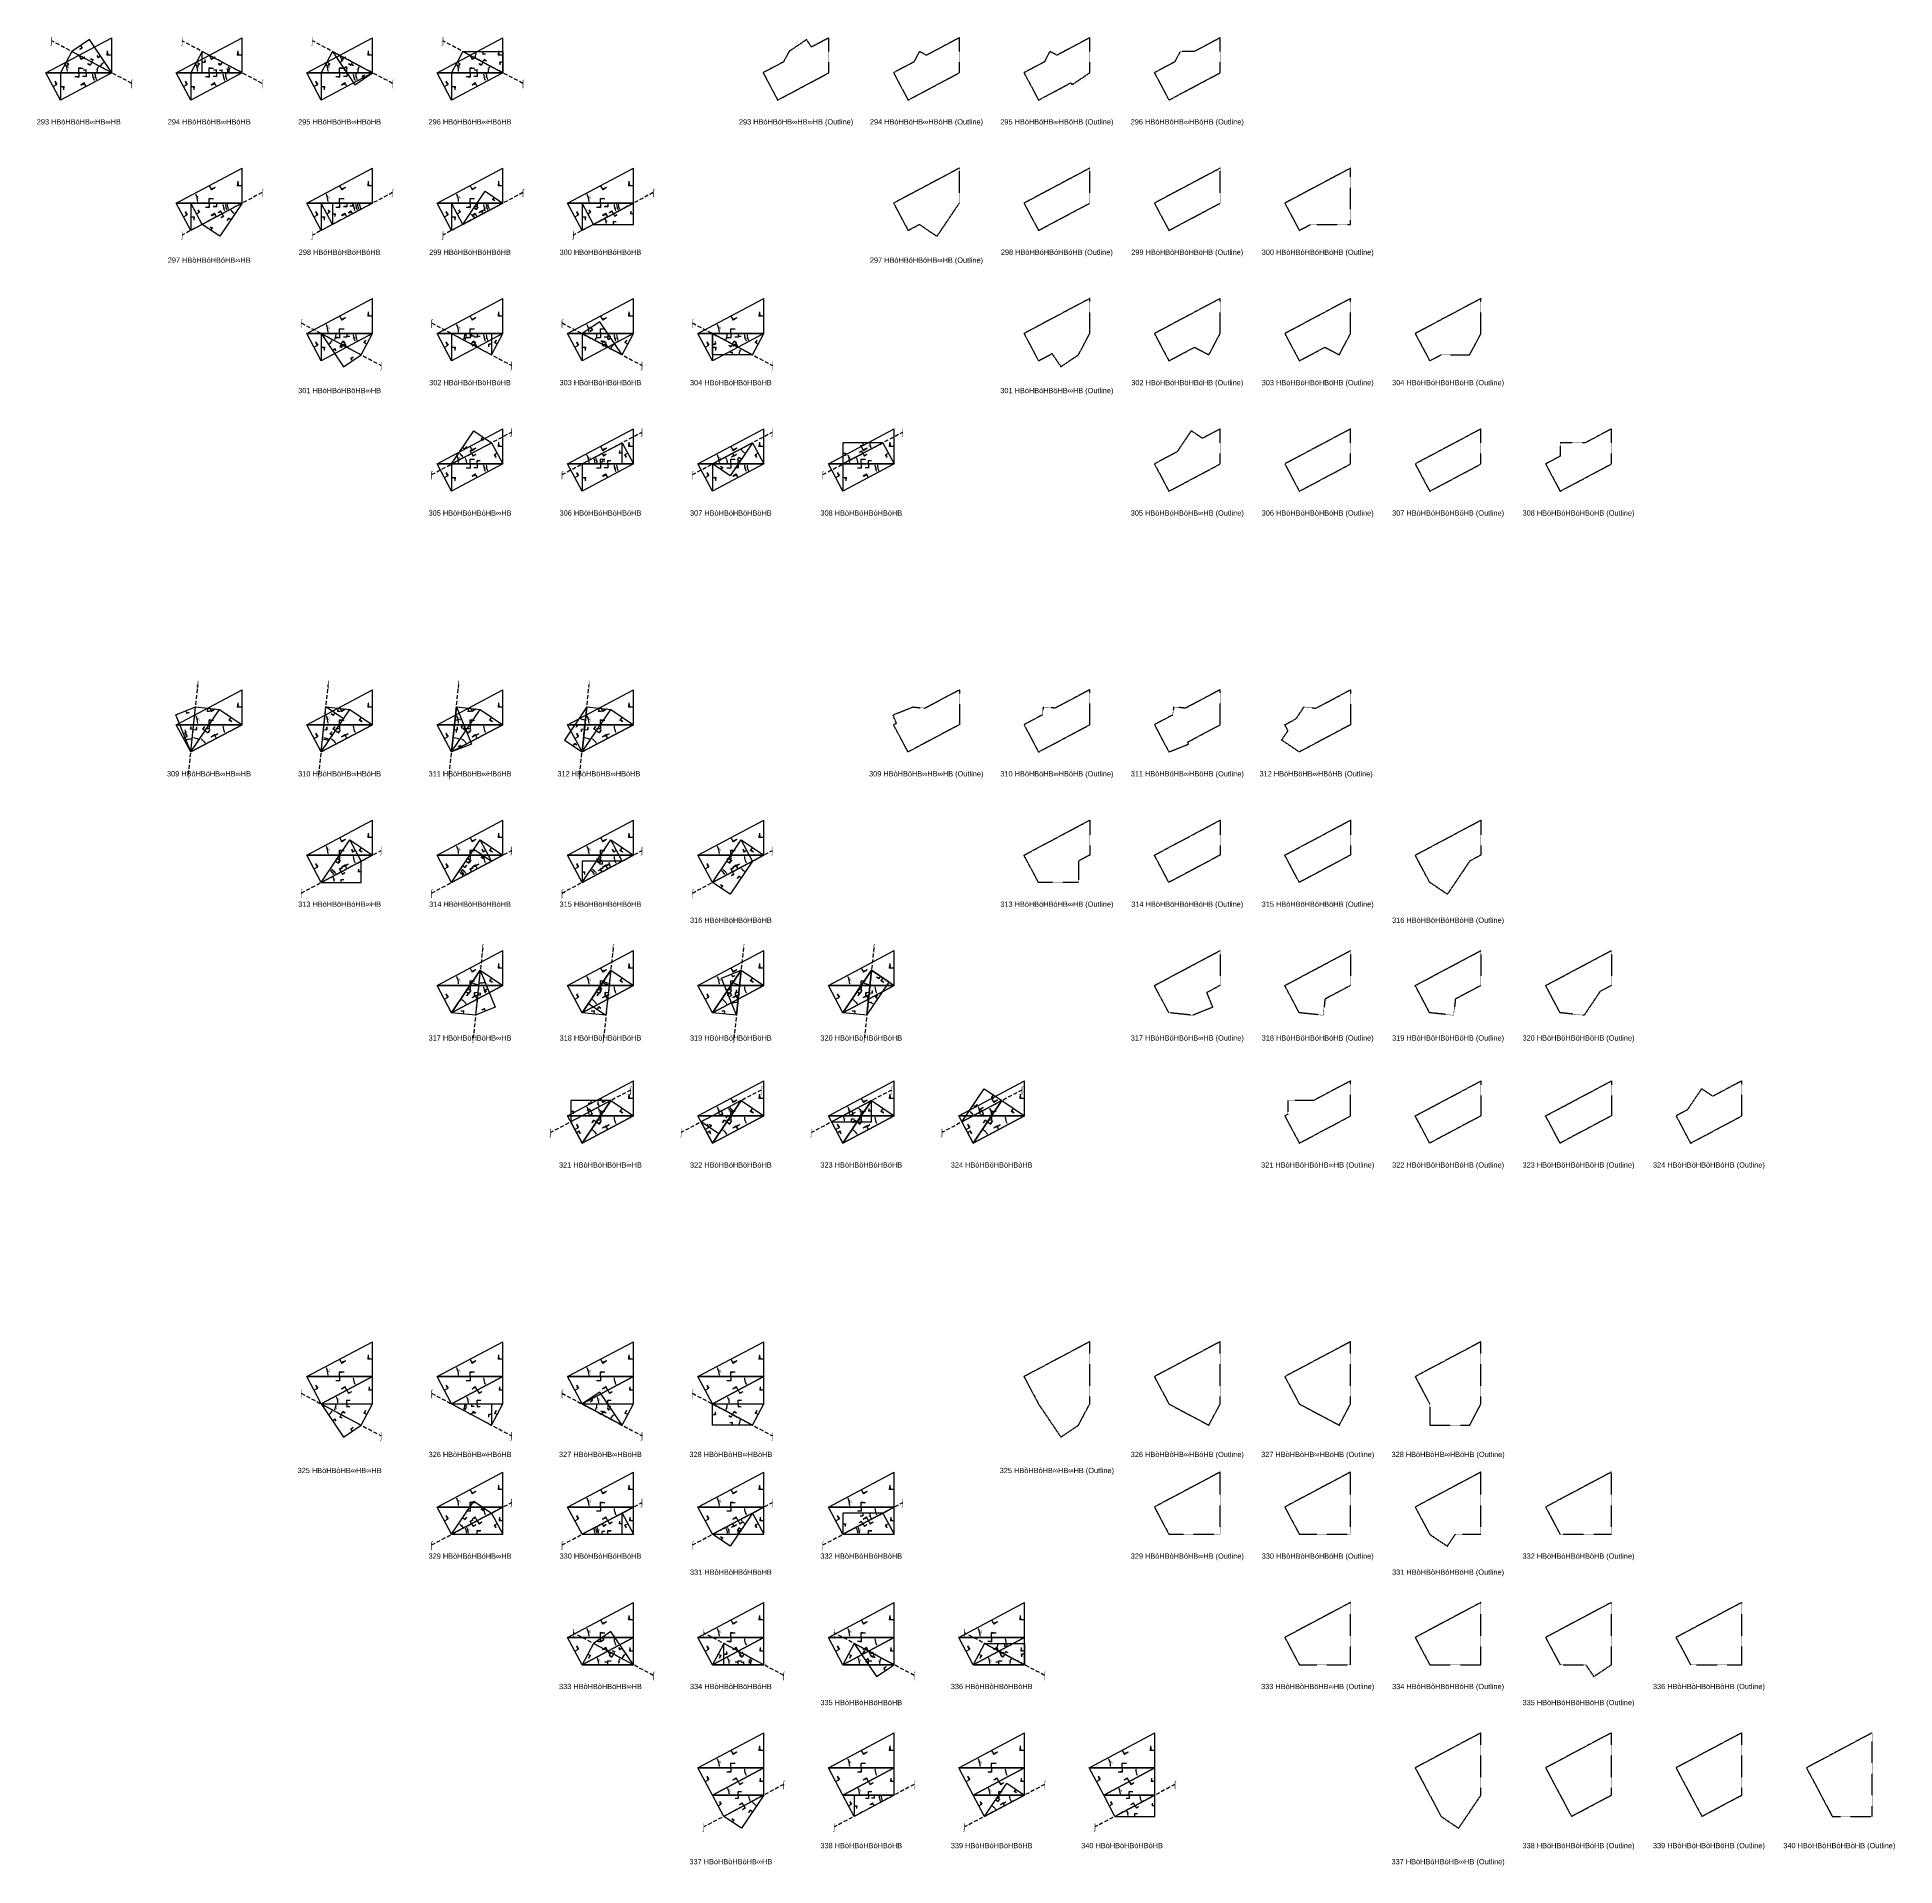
# Model space of a CAD drawing. Header units: millimetres. Extents: x -201764 to 671342, y -3335564 to 24518.
# Drawn here: x 247832 to 671342, y -3335564 to -2918600 of the extents above; entities that cross this region are included whole.
import ezdxf
from ezdxf.enums import TextEntityAlignment as Align

# ---------------------------------------------------------------- set-up
doc = ezdxf.new("R2010")
doc.units = ezdxf.units.MM
doc.header["$PDMODE"] = 35
doc.linetypes.add('DASHED', pattern=[19.05, 12.7, -6.35])
for name, color, linetype in [('BASE', 170, 'Continuous'), ('HYPOTENUSE', 20, 'Continuous'), ('PERPENDICULAR', 90, 'Continuous')]:
    doc.layers.add(name, color=color, linetype=linetype)
doc.styles.add('Arial', font='arial_0.ttf')
doc.dimstyles.new('ISO-25', dxfattribs={"dimtxt": 250, "dimasz": 100, "dimexe": 1.25, "dimexo": 0.625, "dimgap": 100, "dimtad": 1, "dimdec": 0, "dimtxsty": 'Arial', "dimcen": 2.5, "dimadec": 0, "dimazin": 0, "dimtfac": 1, "dimtdec": 0, "dimtmove": 0, "dimatfit": 3, "dimfxl": 1, "dimarcsym": 0})

# ---------------------------------------------------------------- blocks, each defined once
blk = doc.blocks.new('*D49')
at = {"color": 0, "lineweight": -2, "ltscale": 100, "transparency": 16777216}
blk.add_arc((0, 0), 4906, 4.08845, 23.91155, dxfattribs=at)
at = {"color": 0, "ltscale": 100, "transparency": 16777216}
for points in [[(4432, 1963), (4537, 2014), (4332, 2303)], [(4952, 352), (4835, 348), (4906, 0)]]:
    blk.add_solid(points, dxfattribs=at)
at = {"layer": 'Defpoints', "color": 0, "ltscale": 100, "transparency": 16777216}
for p in [(15000, 7976), (0, 0), (0, 0), (4841, 796), (15000, 0)]:
    blk.add_point(p, dxfattribs=at)
at = {"color": 0, "ltscale": 100, "transparency": 16777216, "insert": (5055, 1260), "char_height": 400, "attachment_point": 5, "rotation": 284, "style": 'Arial'}
blk.add_mtext('28°', dxfattribs=at)
blk = doc.blocks.new('SanjoyNathGeometrifyingTrigonometryFundamentalLockedSet')
at = {"color": 114, "linetype": 'DASHED', "ltscale": 100, "true_color": 0x139b48}
for p, q in [((14000, 4987.8), (13900, 3987.8)), ((14000, 4987.8), (14100, 3987.8)), ((15000, 3987.8), (13900, 3987.8))]:
    blk.add_line(p, q, dxfattribs=at)
at = {"color": 242, "linetype": 'DASHED', "ltscale": 100, "true_color": 0xcd2027}
for p, q in [((7500, 3987.8), (8016.4, 3016.6)), ((8852.4, 3574.3), (7922.5, 3193.2)), ((8852.4, 3574.3), (8016.4, 3016.6))]:
    blk.add_line(p, q, dxfattribs=at)
at = {"color": 159, "linetype": 'DASHED', "ltscale": 100, "true_color": 0x22346e}
for p, q in [((7500, 0), (7500, 1100)), ((8500, 1000), (7500, 1100)), ((8500, 1000), (7500, 900))]:
    blk.add_line(p, q, dxfattribs=at)
at = {"layer": 'BASE'}
blk.add_line((0, 0), (15000, 0), dxfattribs=at)
at = {"layer": 'HYPOTENUSE'}
blk.add_line((0, 0), (15000, 7975.6), dxfattribs=at)
at = {"layer": 'PERPENDICULAR'}
blk.add_line((15000, 0), (15000, 7975.6), dxfattribs=at)
at = {"color": 4, "ltscale": 100}
dim = blk.add_angular_dim_2l(base=(4841, 795.6), line1=((0, 0), (15000, 0)), line2=((0, 0), (15000, 7975.6)), dimstyle='ISO-25', override={"dimtxt": 400, "dimasz": 350, "dimgap": 100}, dxfattribs=at)
dim.commit()
dim.dimension.update_dxf_attribs({"geometry": '*D49', "text_midpoint": (5055.4, 1260.5)})

msp = doc.modelspace()

# ---------------------------------------------------------------- linework, layer by layer
at = {"linetype": 'DASHED', "ltscale": 70}
for p, q in [((269386, -2929148), (251153, -2919453)), ((299116, -2929148), (280883, -2919453)), ((328846, -2929148), (310613, -2919453)), ((358576, -2929148), (340343, -2919453)), ((299116, -2954031), (280883, -2963725)), ((328846, -2954031), (310613, -2963725)), ((358576, -2954031), (340343, -2963725)), ((388306, -2954031), (370073, -2963725)), ((308035, -2983761), (326268, -2993455)), ((337765, -2983761), (355998, -2993455)), ((367495, -2983761), (385728, -2993455)), ((397225, -2983761), (415458, -2993455)), ((337765, -3018338), (355998, -3008643)), ((367495, -3018338), (385728, -3008643)), ((397225, -3018338), (415458, -3008643)), ((426955, -3018338), (445188, -3008643)), ((282324, -3086726), (284482, -3066189)), ((312054, -3086726), (314212, -3066189)), ((341784, -3086726), (343942, -3066189)), ((371514, -3086726), (373672, -3066189)), ((308035, -3113745), (326268, -3104051)), ((337765, -3113745), (355998, -3104051)), ((367495, -3113745), (385728, -3104051)), ((397225, -3113745), (415458, -3104051)), ((349402, -3126223), (347244, -3146760)), ((379132, -3126223), (376974, -3146760)), ((408862, -3126223), (406704, -3146760)), ((438592, -3126223), (436434, -3146760)), ((383151, -3158663), (364918, -3168358)), ((412881, -3158663), (394648, -3168358)), ((442611, -3158663), (424378, -3168358)), ((472341, -3158663), (454108, -3168358)), ((308035, -3227818), (326268, -3237513)), ((337765, -3227818), (355998, -3237513)), ((367495, -3227818), (385728, -3237513)), ((397225, -3227818), (415458, -3237513)), ((337765, -3262395), (355998, -3252701)), ((367495, -3262395), (385728, -3252701)), ((397225, -3262395), (415458, -3252701)), ((426955, -3262395), (445188, -3252701)), ((388306, -3292125), (370073, -3282431)), ((418036, -3292125), (399803, -3282431)), ((447766, -3292125), (429533, -3282431)), ((477496, -3292125), (459262, -3282431)), ((418036, -3317008), (399803, -3326703)), ((447766, -3317008), (429533, -3326703)), ((477496, -3317008), (459262, -3326703)), ((507226, -3317008), (488992, -3326703))]:
    msp.add_line(p, q, dxfattribs=at)
at = {"linetype": 'DASHED'}
for points in [[(416648, -2932942), (428342, -2926724), (428342, -2918749), (424383, -2920854), (423244, -2919166), (419226, -2921877), (417951, -2924274), (413342, -2926724)], [(446378, -2932942), (458072, -2926724), (458072, -2918749), (450572, -2922736), (448956, -2921877), (447681, -2924274), (443072, -2926724)], [(478686, -2921877), (477411, -2924274), (472802, -2926724), (476108, -2932942), (483499, -2929012), (483784, -2929435), (487802, -2926724), (487802, -2918749), (480302, -2922736)], [(505838, -2932942), (517532, -2926724), (517532, -2918749), (511649, -2921877), (508416, -2921877), (507141, -2924274), (502532, -2926724)], [(452974, -2964012), (458072, -2956454), (458072, -2948479), (443072, -2956454), (446378, -2962672), (448956, -2961302)], [(476108, -2962672), (487802, -2956454), (487802, -2948479), (472802, -2956454)], [(505838, -2962672), (517532, -2956454), (517532, -2948479), (502532, -2956454)], [(547262, -2961302), (547262, -2948479), (532262, -2956454), (535568, -2962672), (538146, -2961302)], [(476108, -2992402), (479195, -2990761), (481206, -2993742), (485225, -2991032), (487802, -2986184), (487802, -2978209), (472802, -2986184)], [(514955, -2991032), (517532, -2986184), (517532, -2978209), (502532, -2986184), (505838, -2992402), (511685, -2989293)], [(544685, -2991032), (547262, -2986184), (547262, -2978209), (532262, -2986184), (535568, -2992402), (541415, -2989293)], [(567876, -2991032), (574415, -2991032), (576992, -2986184), (576992, -2978209), (561992, -2986184), (565298, -2992402)], [(510936, -3008356), (507687, -3013173), (502532, -3015914), (505838, -3022132), (517532, -3015914), (517532, -3007939), (513498, -3010084)], [(535568, -3022132), (547262, -3015914), (547262, -3007939), (532262, -3015914)], [(565298, -3022132), (576992, -3015914), (576992, -3007939), (561992, -3015914)], [(595028, -3014156), (591722, -3015914), (595028, -3022132), (606722, -3015914), (606722, -3007939), (600839, -3011067), (595028, -3011067)], [(443072, -3075374), (443726, -3075027), (442963, -3073139), (447458, -3071323), (450157, -3071607), (458072, -3067398), (458072, -3075374), (446378, -3081592)], [(477188, -3071323), (476996, -3073144), (472802, -3075374), (476108, -3081592), (487802, -3075374), (487802, -3067398), (479887, -3071607)], [(506918, -3071323), (506726, -3073144), (502532, -3075374), (505838, -3081592), (510333, -3079776), (510142, -3079304), (517532, -3075374), (517532, -3067398), (509617, -3071607)], [(535568, -3081592), (531550, -3078881), (532991, -3076744), (532262, -3075374), (534840, -3074004), (536648, -3071323), (539347, -3071607), (547262, -3067398), (547262, -3075374)], [(485225, -3106474), (485225, -3111322), (476108, -3111322), (472802, -3105104), (487802, -3097128), (487802, -3105104)], [(502532, -3105104), (517532, -3097128), (517532, -3105104), (505838, -3111322)], [(532262, -3105104), (547262, -3097128), (547262, -3105104), (535568, -3111322)], [(569317, -3114032), (565298, -3111322), (561992, -3105104), (576992, -3097128), (576992, -3105104), (574415, -3106474)], [(515793, -3139810), (511298, -3141626), (505838, -3141052), (502532, -3134834), (517532, -3126858), (517532, -3134834), (514445, -3136475)], [(541028, -3141626), (535568, -3141052), (532262, -3134834), (547262, -3126858), (547262, -3134834), (541415, -3137943)], [(565298, -3141052), (561992, -3134834), (576992, -3126858), (576992, -3134834), (571145, -3137943), (570758, -3141626)], [(604145, -3136204), (600488, -3141626), (595028, -3141052), (591722, -3134834), (606722, -3126858), (606722, -3134834)], [(532991, -3164177), (532262, -3164564), (535568, -3170782), (547262, -3164564), (547262, -3156588), (538801, -3161087), (532991, -3161087)], [(561992, -3164564), (576992, -3156588), (576992, -3164564), (565298, -3170782)], [(591722, -3164564), (606722, -3156588), (606722, -3164564), (595028, -3170782)], [(627279, -3158376), (624030, -3163194), (621452, -3164564), (624758, -3170782), (636452, -3164564), (636452, -3156588), (629840, -3160104)], [(487802, -3216048), (472802, -3224024), (476108, -3230242), (481206, -3237800), (485225, -3235089), (487802, -3230242)], [(514955, -3235089), (517532, -3230242), (517532, -3216048), (502532, -3224024), (505838, -3230242)], [(544685, -3235089), (547262, -3230242), (547262, -3216048), (532262, -3224024), (535568, -3230242)], [(576992, -3216048), (561992, -3224024), (565298, -3230242), (565298, -3235089), (574415, -3235089), (576992, -3230242)], [(517532, -3259972), (517532, -3245778), (502532, -3253754), (505838, -3259972)], [(532262, -3253754), (535568, -3259972), (547262, -3259972), (547262, -3245778)], [(569317, -3262682), (571145, -3259972), (576992, -3259972), (576992, -3245778), (561992, -3253754), (565298, -3259972)], [(606722, -3259972), (606722, -3245778), (591722, -3253754), (595028, -3259972)], [(547262, -3289702), (547262, -3275508), (532262, -3283484), (535568, -3289702)], [(561992, -3283484), (565298, -3289702), (576992, -3289702), (576992, -3275508)], [(606722, -3289702), (606722, -3275508), (591722, -3283484), (595028, -3289702), (600875, -3289702), (602704, -3292412)], [(636452, -3289702), (636452, -3275508), (621452, -3283484), (624758, -3289702)], [(576992, -3305238), (561992, -3313214), (567876, -3324279), (571894, -3326990), (576992, -3319432)], [(597606, -3324279), (606722, -3319432), (606722, -3305238), (591722, -3313214)], [(627336, -3324279), (636452, -3319432), (636452, -3305238), (621452, -3313214)], [(666182, -3305238), (651182, -3313214), (657066, -3324279), (666182, -3324279)]]:
    msp.add_lwpolyline(points, close=True, dxfattribs=at)

# ---------------------------------------------------------------- block references
for p in [(249828, -2926724), (279558, -2926724), (309287, -2926724), (339017, -2926724), (279558, -2956454), (309287, -2956454), (339017, -2956454), (368747, -2956454), (309287, -2986184), (339017, -2986184), (368747, -2986184), (398477, -2986184), (339017, -3015914), (368747, -3015914), (398477, -3015914), (428207, -3015914), (279558, -3075374), (309287, -3075374), (339017, -3075374), (368747, -3075374), (309287, -3105104), (339017, -3105104), (368747, -3105104), (398477, -3105104), (339017, -3134834), (368747, -3134834), (398477, -3134834), (428207, -3134834), (368747, -3164564), (398477, -3164564), (428207, -3164564), (457937, -3164564), (309287, -3224024), (339017, -3224024), (368747, -3224024), (398477, -3224024), (339017, -3253754), (368747, -3253754), (398477, -3253754), (428207, -3253754), (368747, -3283484), (398477, -3283484), (428207, -3283484), (457937, -3283484), (398477, -3313214), (428207, -3313214), (457937, -3313214), (487667, -3313214)]:
    msp.add_blockref('SanjoyNathGeometrifyingTrigonometryFundamentalLockedSet', p, dxfattribs=at)
at = {"linetype": 'DASHED', "ltscale": 100}
for p, xscale, yscale, zscale, rotation in [((264828, -2926724), -0.882947592858929, 0.882947592858929, 0.882947592858929, 27.99999999999998), ((264828, -2926724), 0.6883428104611127, 0.6883428104611127, 0.6883428104611127, 151.9999999999999), ((264828, -2926724), 0.6077706275583941, 0.6077706275583941, 0.6077706275583941, 123.9999999999989), ((294558, -2926724), -0.882947592858929, 0.882947592858929, 0.882947592858929, 27.99999999999998), ((294558, -2926724), 0.6883428104611127, 0.6883428104611127, 0.6883428104611127, 151.9999999999999), ((294558, -2926724), -0.607770627558393, 0.607770627558393, 0.607770627558393, 359.999999999999), ((324287, -2926724), -0.882947592858929, 0.882947592858929, 0.882947592858929, 27.99999999999998), ((324287, -2926724), 0.6883428104611127, 0.6883428104611127, 0.6883428104611127, 151.9999999999999), ((315171, -2921877), 0.607770627558393, 0.607770627558393, 0.607770627558393, 303.9999999999989), ((354017, -2926724), -0.882947592858929, 0.882947592858929, 0.882947592858929, 27.99999999999998), ((354017, -2926724), 0.6883428104611127, 0.6883428104611127, 0.6883428104611127, 151.9999999999999), ((344901, -2921877), -0.607770627558393, 0.607770627558393, 0.607770627558393, 180), ((264828, -2926724), 0.7795964517353771, 0.7795964517353771, 0.7795964517353771, 180), ((294558, -2926724), 0.7795964517353771, 0.7795964517353771, 0.7795964517353771, 180), ((324287, -2926724), 0.7795964517353771, 0.7795964517353771, 0.7795964517353771, 180), ((354017, -2926724), 0.7795964517353771, 0.7795964517353771, 0.7795964517353771, 180), ((294558, -2956454), -0.882947592858929, 0.882947592858929, 0.882947592858929, 27.99999999999998), ((294558, -2956454), -0.6883428104611109, 0.6883428104611109, 0.6883428104611109, 27.99999999999998), ((324287, -2956454), -0.882947592858929, 0.882947592858929, 0.882947592858929, 27.99999999999998), ((324287, -2956454), -0.6883428104611109, 0.6883428104611109, 0.6883428104611109, 27.99999999999998), ((354017, -2956454), -0.882947592858929, 0.882947592858929, 0.882947592858929, 27.99999999999998), ((354017, -2956454), -0.6883428104611109, 0.6883428104611109, 0.6883428104611109, 27.99999999999998), ((383747, -2956454), -0.882947592858929, 0.882947592858929, 0.882947592858929, 27.99999999999998), ((383747, -2956454), -0.6883428104611109, 0.6883428104611109, 0.6883428104611109, 27.99999999999998), ((294558, -2956454), -0.607770627558393, 0.607770627558393, 0.607770627558393, 56.0000000000022), ((344901, -2961302), -0.607770627558393, 0.607770627558393, 0.607770627558393, 236.0000000000023), ((294558, -2956454), 0.7795964517353771, 0.7795964517353771, 0.7795964517353771, 180), ((324287, -2956454), 0.7795964517353771, 0.7795964517353771, 0.7795964517353771, 180), ((324287, -2956454), 0.607770627558393, 0.607770627558393, 0.607770627558393, 180), ((354017, -2956454), 0.7795964517353771, 0.7795964517353771, 0.7795964517353771, 180), ((383747, -2956454), 0.7795964517353771, 0.7795964517353771, 0.7795964517353771, 180), ((324287, -2986184), -0.882947592858929, 0.882947592858929, 0.882947592858929, 27.99999999999998), ((312594, -2986184), 0.688342810461111, 0.688342810461111, 0.688342810461111, 332.0000000000001), ((354017, -2986184), -0.882947592858929, 0.882947592858929, 0.882947592858929, 27.99999999999998), ((342324, -2986184), 0.688342810461111, 0.688342810461111, 0.688342810461111, 332.0000000000001), ((383747, -2986184), -0.882947592858929, 0.882947592858929, 0.882947592858929, 27.99999999999998), ((372053, -2986184), 0.688342810461111, 0.688342810461111, 0.688342810461111, 332.0000000000001), ((413477, -2986184), -0.882947592858929, 0.882947592858929, 0.882947592858929, 27.99999999999998), ((401783, -2986184), 0.688342810461111, 0.688342810461111, 0.688342810461111, 332.0000000000001), ((312594, -2986184), 0.607770627558393, 0.607770627558393, 0.607770627558393, 303.9999999999989), ((381170, -2991032), 0.607770627558393, 0.607770627558393, 0.607770627558393, 123.9999999999988), ((324287, -2986184), 0.7795964517353771, 0.7795964517353771, 0.7795964517353771, 180), ((354017, -2986184), 0.7795964517353771, 0.7795964517353771, 0.7795964517353771, 180), ((342324, -2986184), -0.607770627558393, 0.607770627558393, 0.607770627558393, 180), ((383747, -2986184), 0.7795964517353771, 0.7795964517353771, 0.7795964517353771, 180), ((413477, -2986184), 0.7795964517353771, 0.7795964517353771, 0.7795964517353771, 180), ((410900, -2991032), -0.607770627558393, 0.607770627558393, 0.607770627558393, 359.999999999999), ((354017, -3015914), -0.882947592858929, 0.882947592858929, 0.882947592858929, 27.99999999999998), ((342324, -3015914), -0.607770627558393, 0.607770627558393, 0.607770627558393, 236.0000000000023), ((342324, -3015914), -0.688342810461111, 0.688342810461111, 0.688342810461111, 208), ((383747, -3015914), -0.882947592858929, 0.882947592858929, 0.882947592858929, 27.99999999999998), ((372053, -3015914), -0.688342810461111, 0.688342810461111, 0.688342810461111, 208), ((413477, -3015914), -0.882947592858929, 0.882947592858929, 0.882947592858929, 27.99999999999998), ((410900, -3011067), -0.607770627558393, 0.607770627558393, 0.607770627558393, 56.0000000000022), ((401783, -3015914), -0.688342810461111, 0.688342810461111, 0.688342810461111, 208), ((443207, -3015914), -0.882947592858929, 0.882947592858929, 0.882947592858929, 27.99999999999998), ((431513, -3015914), -0.688342810461111, 0.688342810461111, 0.688342810461111, 208), ((440630, -3011067), 0.607770627558393, 0.607770627558393, 0.607770627558393, 180), ((354017, -3015914), 0.7795964517353771, 0.7795964517353771, 0.7795964517353771, 180), ((383747, -3015914), 0.7795964517353771, 0.7795964517353771, 0.7795964517353771, 180), ((413477, -3015914), 0.7795964517353771, 0.7795964517353771, 0.7795964517353771, 180), ((443207, -3015914), 0.7795964517353771, 0.7795964517353771, 0.7795964517353771, 180), ((294558, -3075374), -0.882947592858929, 0.882947592858929, 0.882947592858929, 27.99999999999998), ((324287, -3075374), -0.882947592858929, 0.882947592858929, 0.882947592858929, 27.99999999999998), ((354017, -3075374), -0.882947592858929, 0.882947592858929, 0.882947592858929, 27.99999999999998), ((383747, -3075374), -0.882947592858929, 0.882947592858929, 0.882947592858929, 27.99999999999998), ((282864, -3081592), -0.6077706275583902, 0.6077706275583903, 0.6077706275583902, 291.9999999999999), ((282864, -3081592), -0.6883428104611109, 0.6883428104611108, 0.6883428104611109, 264), ((282864, -3081592), -0.779596451735377, 0.779596451735377, 0.7795964517353771, 236.0000000000001), ((312594, -3081592), 0.6077706275583902, 0.6077706275583902, 0.6077706275583902, 55.99999999999989), ((312594, -3081592), -0.6883428104611109, 0.6883428104611108, 0.6883428104611109, 264), ((312594, -3081592), -0.779596451735377, 0.779596451735377, 0.7795964517353771, 236.0000000000001), ((343403, -3071323), -0.6077706275583901, 0.6077706275583902, 0.6077706275583901, 111.9999999999999), ((342324, -3081592), -0.6883428104611109, 0.6883428104611108, 0.6883428104611109, 264), ((342324, -3081592), -0.779596451735377, 0.779596451735377, 0.7795964517353771, 236.0000000000001), ((373133, -3071323), 0.6077706275583901, 0.6077706275583901, 0.6077706275583901, 235.9999999999999), ((372053, -3081592), -0.6883428104611109, 0.6883428104611108, 0.6883428104611109, 264), ((372053, -3081592), -0.779596451735377, 0.779596451735377, 0.7795964517353771, 236.0000000000001), ((324287, -3105104), -0.882947592858929, 0.882947592858929, 0.882947592858929, 27.99999999999998), ((354017, -3105104), -0.882947592858929, 0.882947592858929, 0.882947592858929, 27.99999999999998), ((383747, -3105104), -0.882947592858929, 0.882947592858929, 0.882947592858929, 27.99999999999998), ((413477, -3105104), -0.882947592858929, 0.882947592858929, 0.882947592858929, 27.99999999999998), ((312594, -3111322), 0.6883428104611109, 0.6883428104611109, 0.6883428104611109, 27.99999999999997), ((312594, -3111322), -0.779596451735377, 0.779596451735377, 0.7795964517353771, 236.0000000000001), ((342324, -3111322), 0.6883428104611109, 0.6883428104611109, 0.6883428104611109, 27.99999999999997), ((342324, -3111322), -0.779596451735377, 0.779596451735377, 0.7795964517353771, 236.0000000000001), ((342324, -3111322), -0.60777062755838, 0.60777062755838, 0.60777062755838, 235.9999999999977), ((372053, -3111322), 0.6883428104611109, 0.6883428104611109, 0.6883428104611109, 27.99999999999997), ((372053, -3111322), -0.779596451735377, 0.779596451735377, 0.7795964517353771, 236.0000000000001), ((401783, -3111322), 0.6883428104611109, 0.6883428104611109, 0.6883428104611109, 27.99999999999997), ((401783, -3111322), -0.779596451735377, 0.779596451735377, 0.7795964517353771, 236.0000000000001), ((410900, -3106474), -0.6077706275583799, 0.60777062755838, 0.60777062755838, 55.99999999999773), ((381170, -3106474), 0.60777062755838, 0.60777062755838, 0.60777062755838, 180), ((354017, -3134834), -0.882947592858929, 0.882947592858929, 0.882947592858929, 27.99999999999998), ((383747, -3134834), -0.882947592858929, 0.882947592858929, 0.882947592858929, 27.99999999999998), ((413477, -3134834), -0.882947592858929, 0.882947592858929, 0.882947592858929, 27.99999999999998), ((443207, -3134834), -0.882947592858929, 0.882947592858929, 0.882947592858929, 27.99999999999998), ((348863, -3131357), -0.6883428104611108, 0.6883428104611108, 0.6883428104611109, 83.99999999999993), ((342324, -3141052), -0.779596451735377, 0.779596451735377, 0.7795964517353771, 236.0000000000001), ((348863, -3131357), -0.6077706275583901, 0.6077706275583902, 0.6077706275583901, 111.9999999999999), ((378593, -3131357), -0.6883428104611108, 0.6883428104611108, 0.6883428104611109, 83.99999999999993), ((372053, -3141052), -0.779596451735377, 0.779596451735377, 0.7795964517353771, 236.0000000000001), ((378593, -3131357), 0.6077706275583901, 0.6077706275583901, 0.6077706275583901, 235.9999999999999), ((408323, -3131357), -0.6883428104611108, 0.6883428104611108, 0.6883428104611109, 83.99999999999993), ((401783, -3141052), -0.779596451735377, 0.779596451735377, 0.7795964517353771, 236.0000000000001), ((407243, -3141626), -0.6077706275583902, 0.6077706275583903, 0.6077706275583902, 291.9999999999999), ((438053, -3131357), -0.6883428104611108, 0.6883428104611108, 0.6883428104611109, 83.99999999999993), ((431513, -3141052), -0.779596451735377, 0.779596451735377, 0.7795964517353771, 236.0000000000001), ((436973, -3141626), 0.6077706275583902, 0.6077706275583902, 0.6077706275583902, 55.99999999999989), ((383747, -3164564), -0.882947592858929, 0.882947592858929, 0.882947592858929, 27.99999999999998), ((413477, -3164564), -0.882947592858929, 0.882947592858929, 0.882947592858929, 27.99999999999998), ((408323, -3161087), -0.607770627558393, 0.607770627558393, 0.607770627558393, 56.0000000000022), ((443207, -3164564), -0.882947592858929, 0.882947592858929, 0.882947592858929, 27.99999999999998), ((472937, -3164564), -0.882947592858929, 0.882947592858929, 0.882947592858929, 27.99999999999998), ((458666, -3165934), -0.607770627558393, 0.607770627558393, 0.607770627558393, 236.0000000000023), ((378593, -3161087), 0.6883428104611109, 0.6883428104611109, 0.6883428104611109, 208), ((378593, -3161087), 0.607770627558393, 0.607770627558393, 0.607770627558393, 180), ((372053, -3170782), -0.779596451735377, 0.779596451735377, 0.7795964517353771, 236.0000000000001), ((408323, -3161087), 0.6883428104611109, 0.6883428104611109, 0.6883428104611109, 208), ((401783, -3170782), -0.779596451735377, 0.779596451735377, 0.7795964517353771, 236.0000000000001), ((438053, -3161087), 0.6883428104611109, 0.6883428104611109, 0.6883428104611109, 208), ((431513, -3170782), -0.779596451735377, 0.779596451735377, 0.7795964517353771, 236.0000000000001), ((467783, -3161087), 0.6883428104611109, 0.6883428104611109, 0.6883428104611109, 208), ((461243, -3170782), -0.779596451735377, 0.779596451735377, 0.7795964517353771, 236.0000000000001), ((324287, -3224024), -0.882947592858929, 0.882947592858929, 0.882947592858929, 27.99999999999998), ((354017, -3224024), -0.882947592858929, 0.882947592858929, 0.882947592858929, 27.99999999999998), ((383747, -3224024), -0.882947592858929, 0.882947592858929, 0.882947592858929, 27.99999999999998), ((413477, -3224024), -0.882947592858929, 0.882947592858929, 0.882947592858929, 27.99999999999998), ((312594, -3230242), 0.688342810461111, 0.688342810461111, 0.688342810461111, 332.0000000000001), ((342324, -3230242), 0.688342810461111, 0.688342810461111, 0.688342810461111, 332.0000000000001), ((372053, -3230242), 0.688342810461111, 0.688342810461111, 0.688342810461111, 332.0000000000001), ((401783, -3230242), 0.688342810461111, 0.688342810461111, 0.688342810461111, 332.0000000000001), ((312594, -3230242), 0.607770627558393, 0.607770627558393, 0.607770627558393, 303.9999999999989), ((342324, -3230242), -0.607770627558393, 0.607770627558393, 0.607770627558393, 180), ((381170, -3235089), 0.607770627558393, 0.607770627558393, 0.607770627558393, 123.9999999999988), ((410900, -3235089), -0.607770627558393, 0.607770627558393, 0.607770627558393, 359.999999999999), ((354017, -3253754), -0.882947592858929, 0.882947592858929, 0.882947592858929, 27.99999999999998), ((383747, -3253754), -0.882947592858929, 0.882947592858929, 0.882947592858929, 27.99999999999998), ((413477, -3253754), -0.882947592858929, 0.882947592858929, 0.882947592858929, 27.99999999999998), ((443207, -3253754), -0.882947592858929, 0.882947592858929, 0.882947592858929, 27.99999999999998), ((342324, -3259972), -0.607770627558393, 0.607770627558393, 0.607770627558393, 236.0000000000023), ((410900, -3255124), -0.607770627558393, 0.607770627558393, 0.607770627558393, 56.0000000000022), ((342324, -3259972), -0.688342810461111, 0.688342810461111, 0.688342810461111, 208), ((372053, -3259972), -0.688342810461111, 0.688342810461111, 0.688342810461111, 208), ((401783, -3259972), -0.688342810461111, 0.688342810461111, 0.688342810461111, 208), ((431513, -3259972), -0.688342810461111, 0.688342810461111, 0.688342810461111, 208), ((440630, -3255124), 0.607770627558393, 0.607770627558393, 0.607770627558393, 180), ((383747, -3283484), -0.882947592858929, 0.882947592858929, 0.882947592858929, 27.99999999999998), ((413477, -3283484), -0.882947592858929, 0.882947592858929, 0.882947592858929, 27.99999999999998), ((443207, -3283484), -0.882947592858929, 0.882947592858929, 0.882947592858929, 27.99999999999998), ((472937, -3283484), -0.882947592858929, 0.882947592858929, 0.882947592858929, 27.99999999999998), ((383747, -3289702), 0.607770627558393, 0.607770627558393, 0.607770627558393, 123.9999999999988), ((434091, -3284854), 0.607770627558393, 0.607770627558393, 0.607770627558393, 303.9999999999989), ((383747, -3289702), 0.6883428104611109, 0.6883428104611109, 0.6883428104611109, 152), ((413477, -3289702), 0.6883428104611109, 0.6883428104611109, 0.6883428104611109, 152), ((413477, -3289702), -0.607770627558393, 0.607770627558393, 0.607770627558393, 359.999999999999), ((443207, -3289702), 0.6883428104611109, 0.6883428104611109, 0.6883428104611109, 152), ((472937, -3289702), 0.6883428104611109, 0.6883428104611109, 0.6883428104611109, 152), ((463821, -3284854), -0.607770627558393, 0.607770627558393, 0.607770627558393, 180), ((413477, -3313214), -0.882947592858929, 0.882947592858929, 0.882947592858929, 27.99999999999998), ((443207, -3313214), -0.882947592858929, 0.882947592858929, 0.882947592858929, 27.99999999999998), ((472937, -3313214), -0.882947592858929, 0.882947592858929, 0.882947592858929, 27.99999999999998), ((502667, -3313214), -0.882947592858929, 0.882947592858929, 0.882947592858929, 27.99999999999998), ((413477, -3319432), -0.6883428104611109, 0.6883428104611109, 0.6883428104611109, 27.99999999999998), ((443207, -3319432), -0.6883428104611109, 0.6883428104611109, 0.6883428104611109, 27.99999999999998), ((472937, -3319432), -0.6883428104611109, 0.6883428104611109, 0.6883428104611109, 27.99999999999998), ((502667, -3319432), -0.6883428104611109, 0.6883428104611109, 0.6883428104611109, 27.99999999999998), ((413477, -3319432), -0.607770627558393, 0.607770627558393, 0.607770627558393, 56.0000000000022), ((443207, -3319432), 0.607770627558393, 0.607770627558393, 0.607770627558393, 180), ((463821, -3324279), -0.607770627558393, 0.607770627558393, 0.607770627558393, 236.0000000000023)]:
    msp.add_blockref('SanjoyNathGeometrifyingTrigonometryFundamentalLockedSet', p, dxfattribs=dict(at, xscale=xscale, yscale=yscale, zscale=zscale, rotation=rotation))
for p, xscale, yscale, zscale in [((374631, -2961302), 0.607770627558393, 0.607770627558393, 0.607770627558393), ((372053, -3015914), 0.607770627558393, 0.607770627558393, 0.607770627558393), ((312594, -3111322), 0.60777062755838, 0.60777062755838, 0.60777062755838), ((428936, -3165934), 0.607770627558393, 0.607770627558393, 0.607770627558393), ((312594, -3230242), 0.7795964517353771, 0.7795964517353771, 0.7795964517353771), ((342324, -3230242), 0.7795964517353771, 0.7795964517353771, 0.7795964517353771), ((372053, -3230242), 0.7795964517353771, 0.7795964517353771, 0.7795964517353771), ((401783, -3230242), 0.7795964517353771, 0.7795964517353771, 0.7795964517353771), ((342324, -3259972), 0.7795964517353771, 0.7795964517353771, 0.7795964517353771), ((372053, -3259972), 0.7795964517353771, 0.7795964517353771, 0.7795964517353771), ((372053, -3259972), 0.607770627558393, 0.607770627558393, 0.607770627558393), ((401783, -3259972), 0.7795964517353771, 0.7795964517353771, 0.7795964517353771), ((431513, -3259972), 0.7795964517353771, 0.7795964517353771, 0.7795964517353771), ((372053, -3289702), 0.7795964517353771, 0.7795964517353771, 0.7795964517353771), ((401783, -3289702), 0.7795964517353771, 0.7795964517353771, 0.7795964517353771), ((431513, -3289702), 0.7795964517353771, 0.7795964517353771, 0.7795964517353771), ((461243, -3289702), 0.7795964517353771, 0.7795964517353771, 0.7795964517353771), ((401783, -3319432), 0.7795964517353771, 0.7795964517353771, 0.7795964517353771), ((431513, -3319432), 0.7795964517353771, 0.7795964517353771, 0.7795964517353771), ((461243, -3319432), 0.7795964517353771, 0.7795964517353771, 0.7795964517353771), ((490973, -3319432), 0.7795964517353771, 0.7795964517353771, 0.7795964517353771), ((493551, -3324279), 0.607770627558393, 0.607770627558393, 0.607770627558393)]:
    msp.add_blockref('SanjoyNathGeometrifyingTrigonometryFundamentalLockedSet', p, dxfattribs=dict(at, xscale=xscale, yscale=yscale, zscale=zscale))

# ---------------------------------------------------------------- texts
at = {"linetype": 'DASHED', "ltscale": 100, "style": 'Arial'}
for s, p in [('⌡', (251153, -2919453)), ('⌡', (280883, -2919453)), ('⌡', (310613, -2919453)), ('⌡', (340343, -2919453)), ('⌠', (269386, -2929148)), ('⌠', (299116, -2929148)), ('⌠', (328846, -2929148)), ('⌠', (358576, -2929148)), ('293 HBòHBóHB∞HB∞HB', (257328, -2937910)), ('294 HBòHBóHB∞HBóHB', (287058, -2937910)), ('295 HBòHBóHB∞HBöHB', (316787, -2937910)), ('296 HBòHBóHB∞HBòHB', (346517, -2937910)), ('293 HBòHBóHB∞HB∞HB (Outline)', (420842, -2937910)), ('294 HBòHBóHB∞HBóHB (Outline)', (450572, -2937910)), ('295 HBòHBóHB∞HBöHB (Outline)', (480302, -2937910)), ('296 HBòHBóHB∞HBòHB (Outline)', (510032, -2937910)), ('⌠', (299116, -2954031)), ('⌠', (328846, -2954031)), ('⌠', (358576, -2954031)), ('⌠', (388306, -2954031)), ('⌡', (280883, -2963725)), ('⌡', (310613, -2963725)), ('⌡', (340343, -2963725)), ('⌡', (370073, -2963725)), ('297 HBòHBóHBóHB∞HB', (287058, -2969449)), ('298 HBòHBóHBóHBóHB', (316787, -2967640)), ('299 HBòHBóHBóHBöHB', (346517, -2967640)), ('300 HBòHBóHBóHBòHB', (376247, -2967640)), ('297 HBòHBóHBóHB∞HB (Outline)', (450572, -2969449)), ('298 HBòHBóHBóHBóHB (Outline)', (480302, -2967640)), ('299 HBòHBóHBóHBöHB (Outline)', (510032, -2967640)), ('300 HBòHBóHBóHBòHB (Outline)', (539762, -2967640)), ('⌠', (308035, -2983761)), ('⌠', (337765, -2983761)), ('⌠', (367495, -2983761)), ('⌠', (397225, -2983761)), ('⌡', (326268, -2993455)), ('⌡', (355998, -2993455)), ('⌡', (385728, -2993455)), ('⌡', (415458, -2993455)), ('302 HBòHBóHBöHBóHB', (346517, -2997370)), ('303 HBòHBóHBöHBöHB', (376247, -2997370)), ('304 HBòHBóHBöHBòHB', (405977, -2997370)), ('302 HBòHBóHBöHBóHB (Outline)', (510032, -2997370)), ('303 HBòHBóHBöHBöHB (Outline)', (539762, -2997370)), ('304 HBòHBóHBöHBòHB (Outline)', (569492, -2997370)), ('301 HBòHBóHBöHB∞HB', (316787, -2999179)), ('301 HBòHBóHBöHB∞HB (Outline)', (480302, -2999179)), ('⌡', (355998, -3008643)), ('⌡', (385728, -3008643)), ('⌡', (415458, -3008643)), ('⌡', (445188, -3008643)), ('⌠', (337765, -3018338)), ('⌠', (367495, -3018338)), ('⌠', (397225, -3018338)), ('⌠', (426955, -3018338)), ('305 HBòHBóHBòHB∞HB', (346517, -3027100)), ('306 HBòHBóHBòHBóHB', (376247, -3027100)), ('307 HBòHBóHBòHBöHB', (405977, -3027100)), ('308 HBòHBóHBòHBòHB', (435707, -3027100)), ('305 HBòHBóHBòHB∞HB (Outline)', (510032, -3027100)), ('306 HBòHBóHBòHBóHB (Outline)', (539762, -3027100)), ('307 HBòHBóHBòHBöHB (Outline)', (569492, -3027100)), ('308 HBòHBóHBòHBòHB (Outline)', (599222, -3027100)), ('⌡', (284482, -3066189)), ('⌡', (314212, -3066189)), ('⌡', (343942, -3066189)), ('⌡', (373672, -3066189)), ('309 HBòHBöHB∞HB∞HB', (287003, -3086560)), ('⌠', (282324, -3086726)), ('310 HBòHBöHB∞HBóHB', (316787, -3086560)), ('⌠', (312054, -3086726)), ('311 HBòHBöHB∞HBöHB', (346517, -3086560)), ('⌠', (341784, -3086726)), ('312 HBòHBöHB∞HBòHB', (375891, -3086560)), ('⌠', (371514, -3086726)), ('309 HBòHBöHB∞HB∞HB (Outline)', (450518, -3086560)), ('310 HBòHBöHB∞HBóHB (Outline)', (480302, -3086560)), ('311 HBòHBöHB∞HBöHB (Outline)', (510032, -3086560)), ('312 HBòHBöHB∞HBòHB (Outline)', (539406, -3086560)), ('⌡', (326268, -3104051)), ('⌡', (355998, -3104051)), ('⌡', (385728, -3104051)), ('⌡', (415458, -3104051)), ('313 HBòHBöHBóHB∞HB', (316787, -3116290)), ('⌠', (308035, -3113745)), ('314 HBòHBöHBóHBóHB', (346517, -3116290)), ('⌠', (337765, -3113745)), ('315 HBòHBöHBóHBöHB', (376247, -3116290)), ('⌠', (367495, -3113745)), ('⌠', (397225, -3113745)), ('313 HBòHBöHBóHB∞HB (Outline)', (480302, -3116290)), ('314 HBòHBöHBóHBóHB (Outline)', (510032, -3116290)), ('315 HBòHBöHBóHBöHB (Outline)', (539762, -3116290)), ('316 HBòHBöHBóHBòHB', (405977, -3119949)), ('316 HBòHBöHBóHBòHB (Outline)', (569492, -3119949)), ('⌠', (349402, -3126223)), ('⌠', (379132, -3126223)), ('⌠', (408862, -3126223)), ('⌠', (438592, -3126223)), ('317 HBòHBöHBöHB∞HB', (346517, -3146794)), ('⌡', (347244, -3146760)), ('318 HBòHBöHBöHBóHB', (376247, -3146794)), ('⌡', (376974, -3146760)), ('319 HBòHBöHBöHBöHB', (405977, -3146794)), ('⌡', (406704, -3146760)), ('320 HBòHBöHBöHBòHB', (435707, -3146794)), ('⌡', (436434, -3146760)), ('317 HBòHBöHBöHB∞HB (Outline)', (510032, -3146794)), ('318 HBòHBöHBöHBóHB (Outline)', (539762, -3146794)), ('319 HBòHBöHBöHBöHB (Outline)', (569492, -3146794)), ('320 HBòHBöHBöHBòHB (Outline)', (599222, -3146794)), ('⌠', (383151, -3158663)), ('⌠', (412881, -3158663)), ('⌠', (442611, -3158663)), ('⌠', (472341, -3158663)), ('⌡', (364918, -3168358)), ('⌡', (394648, -3168358)), ('⌡', (424378, -3168358)), ('⌡', (454108, -3168358)), ('321 HBòHBöHBòHB∞HB', (376247, -3175749)), ('322 HBòHBöHBòHBóHB', (405977, -3175749)), ('323 HBòHBöHBòHBöHB', (435707, -3175749)), ('324 HBòHBöHBòHBòHB', (465437, -3175749)), ('321 HBòHBöHBòHB∞HB (Outline)', (539762, -3175749)), ('322 HBòHBöHBòHBóHB (Outline)', (569492, -3175749)), ('323 HBòHBöHBòHBöHB (Outline)', (599222, -3175749)), ('324 HBòHBöHBòHBòHB (Outline)', (628952, -3175749)), ('⌠', (308035, -3227818)), ('⌠', (337765, -3227818)), ('⌠', (367495, -3227818)), ('⌠', (397225, -3227818)), ('⌡', (326268, -3237513)), ('⌡', (355998, -3237513)), ('⌡', (385728, -3237513)), ('⌡', (415458, -3237513)), ('326 HBòHBòHB∞HBóHB', (346517, -3241753)), ('327 HBòHBòHB∞HBöHB', (376247, -3241753)), ('328 HBòHBòHB∞HBòHB', (405977, -3241753)), ('326 HBòHBòHB∞HBóHB (Outline)', (510032, -3241753)), ('327 HBòHBòHB∞HBöHB (Outline)', (539762, -3241753)), ('328 HBòHBòHB∞HBòHB (Outline)', (569492, -3241753)), ('325 HBòHBòHB∞HB∞HB', (316787, -3245413)), ('325 HBòHBòHB∞HB∞HB (Outline)', (480302, -3245413)), ('⌡', (355998, -3252701)), ('⌡', (385728, -3252701)), ('⌡', (415458, -3252701)), ('⌡', (445188, -3252701)), ('329 HBòHBòHBóHB∞HB', (346517, -3264939)), ('⌠', (337765, -3262395)), ('330 HBòHBòHBóHBóHB', (376247, -3264939)), ('⌠', (367495, -3262395)), ('⌠', (397225, -3262395)), ('332 HBòHBòHBóHBòHB', (435707, -3264939)), ('⌠', (426955, -3262395)), ('329 HBòHBòHBóHB∞HB (Outline)', (510032, -3264939)), ('330 HBòHBòHBóHBóHB (Outline)', (539762, -3264939)), ('332 HBòHBòHBóHBòHB (Outline)', (599222, -3264939)), ('331 HBòHBòHBóHBöHB', (405977, -3268599)), ('331 HBòHBòHBóHBöHB (Outline)', (569492, -3268599)), ('⌡', (370073, -3282431)), ('⌡', (399803, -3282431)), ('⌡', (429533, -3282431)), ('⌡', (459262, -3282431)), ('333 HBòHBòHBöHB∞HB', (376247, -3294669)), ('⌠', (388306, -3292125)), ('334 HBòHBòHBöHBóHB', (405977, -3294669)), ('⌠', (418036, -3292125)), ('⌠', (447766, -3292125)), ('336 HBòHBòHBöHBòHB', (465437, -3294669)), ('⌠', (477496, -3292125)), ('333 HBòHBòHBöHB∞HB (Outline)', (539762, -3294669)), ('334 HBòHBòHBöHBóHB (Outline)', (569492, -3294669)), ('336 HBòHBòHBöHBòHB (Outline)', (628952, -3294669)), ('335 HBòHBòHBöHBöHB', (435707, -3298329)), ('335 HBòHBòHBöHBöHB (Outline)', (599222, -3298329)), ('⌠', (418036, -3317008)), ('⌠', (447766, -3317008)), ('⌠', (477496, -3317008)), ('⌠', (507226, -3317008)), ('⌡', (399803, -3326703)), ('⌡', (429533, -3326703)), ('⌡', (459262, -3326703)), ('⌡', (488992, -3326703)), ('338 HBòHBòHBòHBóHB', (435707, -3330943)), ('339 HBòHBòHBòHBöHB', (465437, -3330943)), ('340 HBòHBòHBòHBòHB', (495167, -3330943)), ('338 HBòHBòHBòHBóHB (Outline)', (599222, -3330943)), ('339 HBòHBòHBòHBöHB (Outline)', (628952, -3330943)), ('340 HBòHBòHBòHBòHB (Outline)', (658682, -3330943)), ('337 HBòHBòHBòHB∞HB', (405977, -3334603)), ('337 HBòHBòHBòHB∞HB (Outline)', (569492, -3334603))]:
    msp.add_text(s, height=1200, dxfattribs=at).set_placement(p, align=Align.MIDDLE_CENTER)

doc.saveas('drawing.dxf')
